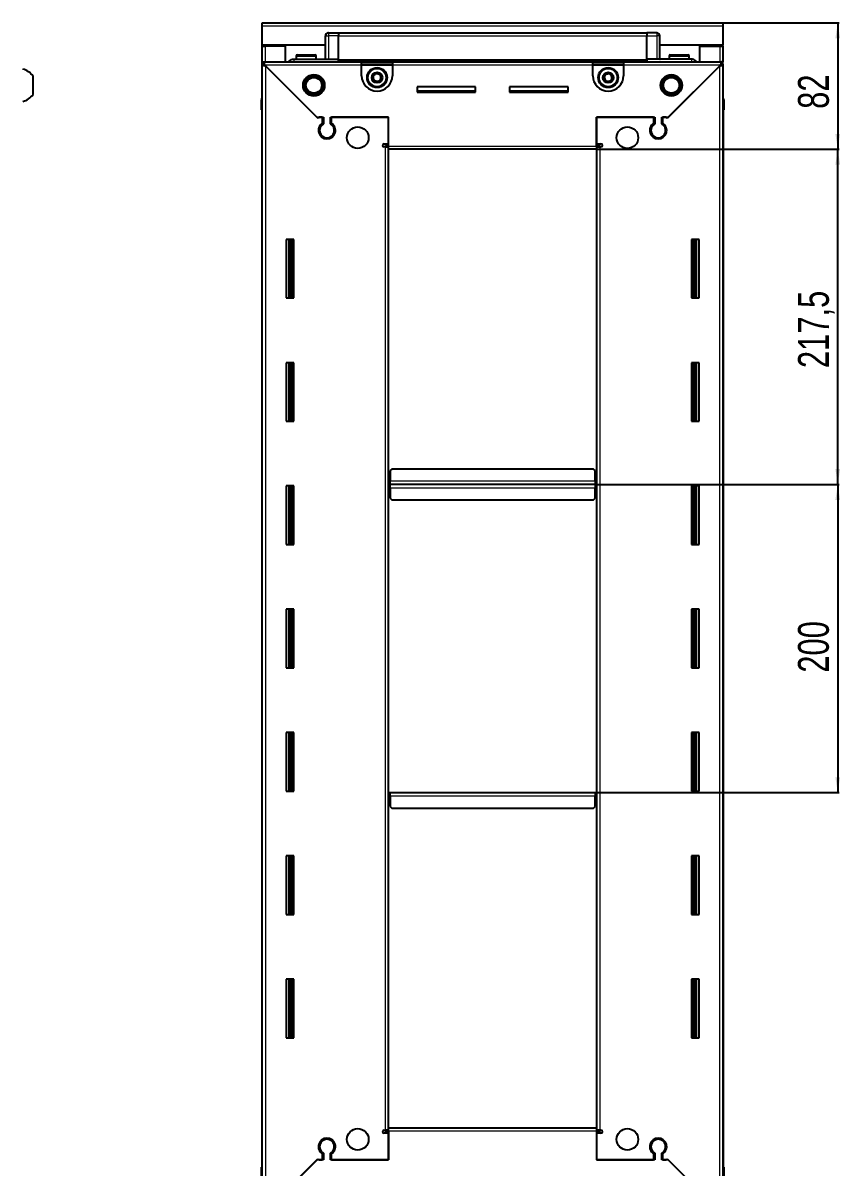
# Model space of a CAD drawing. Header units: millimetres. Extents: x 1014 to 2309, y -108 to 1254.
# Drawn here: x 1779 to 2309, y 351 to 1093 of the extents above; entities that cross this region are included whole.
import ezdxf

# ---------------------------------------------------------------- set-up
doc = ezdxf.new("R2010")
doc.units = ezdxf.units.MM
doc.layers.add('FORMAT', color=7, linetype='Continuous')
doc.styles.add('SLDTEXTSTYLE0', font='TXT', dxfattribs={"width": 0.75})
doc.dimstyles.new('SLDDIMSTYLE0', dxfattribs={"dimtxt": 20, "dimasz": 10, "dimexe": 0, "dimexo": 0.0625, "dimgap": 5, "dimtad": 2, "dimdec": 1, "dimrnd": 1e-09, "dimzin": 12, "dimdsep": 46, "dimtxsty": 'SLDTEXTSTYLE0', "dimsah": 1, "dimcen": 0.09, "dimadec": 0, "dimazin": 3, "dimtfac": 1, "dimtofl": 0, "dimtmove": 0, "dimatfit": 3, "dimfxl": 0, "dimfrac": 2, "dimtolj": 1, "dimtzin": 12, "dimarcsym": 0})

# ---------------------------------------------------------------- blocks, each defined once
blk = doc.blocks.new('_D_5')
at = {"layer": 'FORMAT'}
for p, q in [((2233.09, 1093.07), (2308.58, 1093.07)), ((2307.58, 1093.07), (2307.58, 1011.07)), ((2151.09, 1011.07), (2308.58, 1011.07))]:
    blk.add_line(p, q, dxfattribs=at)
for points in [[(2307.58, 1093.07), (2306.04, 1083.07), (2309.12, 1083.07)], [(2307.58, 1011.07), (2309.12, 1021.07), (2306.04, 1021.07)]]:
    blk.add_solid(points, dxfattribs=at)
at = {"layer": 'FORMAT', "insert": (2281.8, 1037.29), "char_height": 20, "attachment_point": 1, "rotation": 90, "style": 'SLDTEXTSTYLE0'}
blk.add_mtext('82', dxfattribs=at)
blk = doc.blocks.new('_D_6')
at = {"layer": 'FORMAT'}
for p, q in [((2151.09, 1011.07), (2308.58, 1011.07)), ((2307.58, 793.57), (2307.58, 1011.07)), ((2150.09, 793.57), (2308.58, 793.57))]:
    blk.add_line(p, q, dxfattribs=at)
for points in [[(2307.58, 1011.07), (2306.04, 1001.07), (2309.12, 1001.07)], [(2307.58, 793.57), (2309.12, 803.57), (2306.04, 803.57)]]:
    blk.add_solid(points, dxfattribs=at)
at = {"layer": 'FORMAT', "insert": (2281.8, 869.07), "char_height": 20, "attachment_point": 1, "rotation": 90, "style": 'SLDTEXTSTYLE0'}
blk.add_mtext('217,5', dxfattribs=at)
blk = doc.blocks.new('_D_7')
at = {"layer": 'FORMAT'}
for p, q in [((2150.09, 793.57), (2308.58, 793.57)), ((2307.58, 793.57), (2307.58, 593.57)), ((2150.09, 593.57), (2308.58, 593.57))]:
    blk.add_line(p, q, dxfattribs=at)
for points in [[(2307.58, 793.57), (2306.04, 783.57), (2309.12, 783.57)], [(2307.58, 593.57), (2309.12, 603.57), (2306.04, 603.57)]]:
    blk.add_solid(points, dxfattribs=at)
at = {"layer": 'FORMAT', "insert": (2281.8, 671.4), "char_height": 20, "attachment_point": 1, "rotation": 90, "style": 'SLDTEXTSTYLE0'}
blk.add_mtext('200', dxfattribs=at)

msp = doc.modelspace()

# ---------------------------------------------------------------- linework, layer by layer
at = {"color": 7, "linetype": 'Continuous', "lineweight": 25}
for p, q in [((1934.08, 1093.07), (2233.08, 1093.07)), ((1934.08, 1090.97), (1934.08, 1093.07)), ((2233.08, 1093.07), (2233.08, 1090.97)), ((1934.08, 1078.57), (1934.08, 1090.97)), ((1975.08, 1069.57), (1975.08, 1084.57)), ((1975.75, 1086.07), (1975.75, 1086.07)), ((1977.08, 1086.57), (1983.58, 1086.57)), ((1977.08, 1086.57), (1983.58, 1086.57)), ((1983.58, 1086.57), (1983.58, 1086.57)), ((1983.58, 1086.57), (1983.58, 1086.57)), ((1983.58, 1086.57), (1983.58, 1084.57)), ((2183.58, 1086.42), (1983.58, 1086.42)), ((1983.58, 1069.57), (1983.58, 1084.57)), ((2183.58, 1086.57), (2183.58, 1086.57)), ((2190.08, 1086.57), (2183.58, 1086.57)), ((2190.08, 1086.57), (2183.58, 1086.57)), ((2183.58, 1086.57), (2183.58, 1084.57)), ((2183.58, 1069.57), (2183.58, 1084.57)), ((2192.08, 1084.57), (2192.08, 1084.57)), ((2192.08, 1069.57), (2192.08, 1084.57)), ((2233.08, 1090.97), (2233.08, 1078.57)), ((1975.08, 1078.57), (1934.08, 1078.57)), ((1934.08, 1078.07), (1934.08, 1078.57)), ((1934.08, 1067.82), (1934.08, 1078.07)), ((1934.08, 1078.07), (1936.18, 1078.07)), ((1935.58, 1078.07), (1935.58, 1078.57)), ((1949.08, 1078.07), (1936.18, 1078.07)), ((1949.08, 1067.82), (1949.08, 1078.07)), ((2233.08, 1078.57), (2192.08, 1078.57)), ((2218.08, 1067.82), (2218.08, 1078.07)), ((2218.08, 1078.07), (2230.98, 1078.07)), ((2230.98, 1078.07), (2233.08, 1078.07)), ((2231.58, 1078.07), (2231.58, 1078.57)), ((2233.08, 1078.07), (2233.08, 1078.57)), ((2233.08, 1078.07), (2233.08, 1067.82)), ((1954.58, 1069.57), (1983.58, 1069.57)), ((1956.08, 1071.47), (1956.08, 1069.57)), ((1956.88, 1072.27), (1968.28, 1072.27)), ((1969.08, 1069.57), (1969.08, 1071.47)), ((1983.5, 1067.82), (1983.58, 1069.54)), ((1983.58, 1069.57), (1983.58, 1069.07)), ((2183.58, 1069.57), (2183.58, 1069.07)), ((2212.58, 1069.57), (2183.58, 1069.57)), ((2183.58, 1069.54), (2183.65, 1067.82)), ((2185.08, 1069.5), (2185.08, 1069.57)), ((2198.08, 1071.47), (2198.08, 1069.57)), ((2198.88, 1072.27), (2210.28, 1072.27)), ((2211.08, 1069.57), (2211.08, 1071.47)), ((1934.08, 1066.32), (1934.08, 1067.82)), ((1934.08, 1067.82), (1935.08, 1067.82)), ((1934.08, 1065.82), (1934.08, 1066.32)), ((1934.08, 1066.32), (1935.08, 1066.32)), ((1934.08, 321.32), (1934.08, 1065.82)), ((1935.58, 1065.82), (1934.08, 1065.82)), ((1935.08, 1067.82), (1998.58, 1067.82)), ((1935.08, 1066.32), (1935.08, 1067.82)), ((1935.68, 1065.72), (1969.58, 1031.82)), ((1970.28, 1031.12), (1936.18, 1065.22)), ((1983.58, 1068.42), (2183.58, 1068.42)), ((1998.58, 1065.72), (1998.58, 1067.82)), ((1998.58, 1067.82), (2018.58, 1067.82)), ((1998.58, 1066.32), (2018.58, 1066.32)), ((1998.58, 1058.82), (1998.58, 1065.72)), ((2018.58, 1067.82), (2018.58, 1065.72)), ((2018.58, 1067.82), (2148.58, 1067.82)), ((2018.58, 1065.72), (2018.58, 1058.82)), ((2148.58, 1065.72), (2148.58, 1067.82)), ((2148.58, 1067.82), (2168.58, 1067.82)), ((2148.58, 1066.32), (2168.58, 1066.32)), ((2148.58, 1058.82), (2148.58, 1065.72)), ((2168.58, 1067.82), (2232.08, 1067.82)), ((2168.58, 1067.82), (2168.58, 1065.72)), ((2168.58, 1065.72), (2168.58, 1058.82)), ((2230.98, 1065.22), (2196.88, 1031.12)), ((2197.58, 1031.82), (2231.48, 1065.72)), ((2231.58, 1065.82), (2233.08, 1065.82)), ((2232.08, 1066.32), (2232.08, 1067.82)), ((2232.08, 1067.82), (2233.08, 1067.82)), ((2232.08, 1066.32), (2233.08, 1066.32)), ((2233.08, 1066.32), (2233.08, 1067.82)), ((2233.08, 1066.32), (2233.08, 1065.82)), ((2233.08, 1065.82), (2233.08, 321.32)), ((1785.34, 1046.57), (1785.34, 1058.57)), ((2072.58, 1051.57), (2034.58, 1051.57)), ((2034.58, 1051.57), (2034.58, 1048.07)), ((2072.58, 1048.82), (2034.58, 1048.82)), ((2034.58, 1048.07), (2072.58, 1048.07)), ((2072.58, 1048.07), (2072.58, 1051.57)), ((2132.58, 1051.57), (2094.58, 1051.57)), ((2094.58, 1051.57), (2094.58, 1048.07)), ((2132.58, 1048.82), (2094.58, 1048.82)), ((2094.58, 1048.07), (2132.58, 1048.07)), ((2132.58, 1048.07), (2132.58, 1051.57)), ((1933.58, 1043.07), (1933.58, 1036.57)), ((1933.58, 1036.57), (1933.58, 1043.07)), ((2233.08, 1044.39), (2233.08, 1044.39)), ((2233.58, 1043.07), (2233.58, 1036.57)), ((2233.58, 1036.57), (2233.58, 1043.07)), ((1933.58, 1036.57), (1933.58, 1036.57)), ((1934.08, 1036.57), (1933.58, 1036.57)), ((1933.73, 1036.57), (1933.73, 350.57)), ((2233.08, 1036.57), (2233.58, 1036.57)), ((2233.43, 350.57), (2233.43, 1036.57)), ((2233.58, 1036.57), (2233.58, 1036.57)), ((2233.58, 1036.57), (2233.58, 1036.57)), ((1969.58, 1031.82), (1973.78, 1031.82)), ((1970.98, 1031.82), (1970.28, 1031.12)), ((1973.08, 1031.82), (1970.98, 1031.82)), ((1973.08, 1031.82), (1973.08, 1027.93)), ((1973.78, 1031.82), (1973.78, 1027.53)), ((1978.38, 1031.82), (2016.08, 1031.82)), ((1978.38, 1027.53), (1978.38, 1031.82)), ((1979.08, 1027.93), (1979.08, 1031.82)), ((2016.08, 1031.82), (1979.08, 1031.82)), ((2016.08, 1014.57), (2016.08, 1031.82)), ((2016.08, 1013.17), (2016.08, 1031.82)), ((2151.08, 1031.82), (2151.08, 1014.57)), ((2188.08, 1031.82), (2151.08, 1031.82)), ((2151.08, 1031.82), (2188.78, 1031.82)), ((2151.08, 1013.17), (2151.08, 1031.82)), ((2188.08, 1031.82), (2188.08, 1027.93)), ((2188.78, 1031.82), (2188.78, 1027.53)), ((2193.38, 1031.82), (2197.58, 1031.82)), ((2193.38, 1027.53), (2193.38, 1031.82)), ((2196.18, 1031.82), (2194.08, 1031.82)), ((2194.08, 1027.93), (2194.08, 1031.82)), ((2196.88, 1031.12), (2196.18, 1031.82)), ((1974.08, 1018.96), (1974.08, 1018.2)), ((2193.08, 1018.96), (2193.08, 1018.2)), ((2013.23, 1014.57), (2016.08, 1014.57)), ((2013.98, 1012.57), (2013.23, 1012.57)), ((2013.98, 1012.57), (2016.08, 1012.57)), ((2016.08, 1013.57), (2014.08, 1013.57)), ((2014.08, 1013.57), (2014.08, 1012.57)), ((2016.08, 1011.07), (2016.08, 1013.17)), ((2016.08, 376.07), (2016.08, 1011.07)), ((2151.08, 1011.07), (2016.08, 1011.07)), ((2151.08, 1014.57), (2153.93, 1014.57)), ((2153.08, 1013.57), (2151.08, 1013.57)), ((2151.08, 1013.17), (2151.08, 1011.07)), ((2151.08, 1012.57), (2153.18, 1012.57)), ((2151.08, 1011.07), (2151.08, 376.07)), ((2153.08, 1012.57), (2153.08, 1013.57)), ((2153.93, 1012.57), (2153.18, 1012.57)), ((1954.58, 952.57), (1949.58, 952.57)), ((1949.58, 952.57), (1949.58, 914.57)), ((1951.73, 914.57), (1951.73, 952.57)), ((1953.52, 914.57), (1953.52, 952.57)), ((1953.55, 914.57), (1953.55, 952.57)), ((1954.58, 914.57), (1954.58, 952.57)), ((2212.58, 952.57), (2212.58, 914.57)), ((2217.58, 952.57), (2212.58, 952.57)), ((2213.6, 952.57), (2213.6, 914.57)), ((2213.64, 952.57), (2213.64, 914.57)), ((2215.43, 952.57), (2215.43, 914.57)), ((2217.58, 914.57), (2217.58, 952.57)), ((1949.58, 914.57), (1954.58, 914.57)), ((2212.58, 914.57), (2217.58, 914.57)), ((1954.58, 872.57), (1949.58, 872.57)), ((1949.58, 872.57), (1949.58, 834.57)), ((1951.73, 834.57), (1951.73, 872.57)), ((1953.52, 834.57), (1953.52, 872.57)), ((1953.55, 834.57), (1953.55, 872.57)), ((1954.58, 834.57), (1954.58, 872.57)), ((2212.58, 872.57), (2212.58, 834.57)), ((2217.58, 872.57), (2212.58, 872.57)), ((2213.6, 872.57), (2213.6, 834.57)), ((2213.64, 872.57), (2213.64, 834.57)), ((2215.43, 872.57), (2215.43, 834.57)), ((2217.58, 834.57), (2217.58, 872.57)), ((1949.58, 834.57), (1954.58, 834.57)), ((2212.58, 834.57), (2217.58, 834.57)), ((2018.08, 803.57), (2017.08, 802.57)), ((2017.08, 802.57), (2017.08, 795.67)), ((2149.08, 803.57), (2018.08, 803.57)), ((2150.08, 802.57), (2149.08, 803.57)), ((2150.08, 795.67), (2150.08, 802.57)), ((2017.08, 796.42), (2016.83, 796.42)), ((2016.83, 796.42), (2016.83, 793.57)), ((2017.08, 793.57), (2017.08, 795.67)), ((2150.33, 796.42), (2150.08, 796.42)), ((2150.08, 795.67), (2150.08, 793.57)), ((2150.33, 793.57), (2150.33, 796.42)), ((1954.58, 792.57), (1949.58, 792.57)), ((1949.58, 792.57), (1949.58, 754.57)), ((1951.73, 754.57), (1951.73, 792.57)), ((1953.52, 754.57), (1953.52, 792.57)), ((1953.55, 754.57), (1953.55, 792.57)), ((1954.58, 754.57), (1954.58, 792.57)), ((2016.83, 793.57), (2016.08, 793.57)), ((2016.83, 793.57), (2016.83, 790.72)), ((2016.83, 790.72), (2017.08, 790.72)), ((2017.08, 791.47), (2017.08, 793.57)), ((2150.08, 793.57), (2017.08, 793.57)), ((2017.08, 791.47), (2017.08, 784.57)), ((2150.08, 793.57), (2150.08, 791.47)), ((2150.08, 784.57), (2150.08, 791.47)), ((2150.08, 790.72), (2150.33, 790.72)), ((2150.33, 790.72), (2150.33, 793.57)), ((2151.08, 793.57), (2150.33, 793.57)), ((2212.58, 792.57), (2212.58, 754.57)), ((2217.58, 792.57), (2212.58, 792.57)), ((2213.6, 792.57), (2213.6, 754.57)), ((2213.64, 792.57), (2213.64, 754.57)), ((2215.43, 792.57), (2215.43, 754.57)), ((2217.58, 754.57), (2217.58, 792.57)), ((2017.08, 784.57), (2018.08, 783.57)), ((2018.08, 783.57), (2149.08, 783.57)), ((2149.08, 783.57), (2150.08, 784.57)), ((1949.58, 754.57), (1954.58, 754.57)), ((2212.58, 754.57), (2217.58, 754.57)), ((1954.58, 712.57), (1949.58, 712.57)), ((1949.58, 712.57), (1949.58, 674.57)), ((1951.73, 674.57), (1951.73, 712.57)), ((1953.52, 674.57), (1953.52, 712.57)), ((1953.55, 674.57), (1953.55, 712.57)), ((1954.58, 674.57), (1954.58, 712.57)), ((2212.58, 712.57), (2212.58, 674.57)), ((2217.58, 712.57), (2212.58, 712.57)), ((2213.6, 712.57), (2213.6, 674.57)), ((2213.64, 712.57), (2213.64, 674.57)), ((2215.43, 712.57), (2215.43, 674.57)), ((2217.58, 674.57), (2217.58, 712.57)), ((1949.58, 674.57), (1954.58, 674.57)), ((2212.58, 674.57), (2217.58, 674.57)), ((1954.58, 632.57), (1949.58, 632.57)), ((1949.58, 632.57), (1949.58, 594.57)), ((1951.73, 594.57), (1951.73, 632.57)), ((1953.52, 594.57), (1953.52, 632.57)), ((1953.55, 594.57), (1953.55, 632.57)), ((1954.58, 594.57), (1954.58, 632.57)), ((2212.58, 632.57), (2212.58, 594.57)), ((2217.58, 632.57), (2212.58, 632.57)), ((2213.6, 632.57), (2213.6, 594.57)), ((2213.64, 632.57), (2213.64, 594.57)), ((2215.43, 632.57), (2215.43, 594.57)), ((2217.58, 594.57), (2217.58, 632.57)), ((1949.58, 594.57), (1954.58, 594.57)), ((2212.58, 594.57), (2217.58, 594.57)), ((2016.08, 593.57), (2016.83, 593.57)), ((2016.83, 593.57), (2016.83, 590.72)), ((2016.83, 590.72), (2017.08, 590.72)), ((2017.08, 591.47), (2017.08, 593.57)), ((2017.08, 593.57), (2150.08, 593.57)), ((2017.08, 591.47), (2017.08, 584.57)), ((2150.08, 593.57), (2150.08, 591.47)), ((2150.08, 584.57), (2150.08, 591.47)), ((2150.08, 590.72), (2150.33, 590.72)), ((2150.33, 590.72), (2150.33, 593.57)), ((2150.33, 593.57), (2151.08, 593.57)), ((2017.08, 584.57), (2018.08, 583.57)), ((2018.08, 583.57), (2149.08, 583.57)), ((2149.08, 583.57), (2150.08, 584.57)), ((1954.58, 552.57), (1949.58, 552.57)), ((1949.58, 552.57), (1949.58, 514.57)), ((1951.73, 514.57), (1951.73, 552.57)), ((1953.52, 514.57), (1953.52, 552.57)), ((1953.55, 514.57), (1953.55, 552.57)), ((1954.58, 514.57), (1954.58, 552.57)), ((2212.58, 552.57), (2212.58, 514.57)), ((2217.58, 552.57), (2212.58, 552.57)), ((2213.6, 552.57), (2213.6, 514.57)), ((2213.64, 552.57), (2213.64, 514.57)), ((2215.43, 552.57), (2215.43, 514.57)), ((2217.58, 514.57), (2217.58, 552.57)), ((1949.58, 514.57), (1954.58, 514.57)), ((2212.58, 514.57), (2217.58, 514.57)), ((1954.58, 472.57), (1949.58, 472.57)), ((1949.58, 472.57), (1949.58, 434.57)), ((1951.73, 434.57), (1951.73, 472.57)), ((1953.52, 434.57), (1953.52, 472.57)), ((1953.55, 434.57), (1953.55, 472.57)), ((1954.58, 434.57), (1954.58, 472.57)), ((2212.58, 472.57), (2212.58, 434.57)), ((2217.58, 472.57), (2212.58, 472.57)), ((2213.6, 472.57), (2213.6, 434.57)), ((2213.64, 472.57), (2213.64, 434.57)), ((2215.43, 472.57), (2215.43, 434.57)), ((2217.58, 434.57), (2217.58, 472.57)), ((1949.58, 434.57), (1954.58, 434.57)), ((2212.58, 434.57), (2217.58, 434.57)), ((2013.23, 374.57), (2013.98, 374.57)), ((2016.08, 372.57), (2013.23, 372.57)), ((2016.08, 374.57), (2013.98, 374.57)), ((2014.08, 374.57), (2014.08, 373.57)), ((2014.08, 373.57), (2016.08, 373.57)), ((2016.08, 376.07), (2151.08, 376.07)), ((2016.08, 373.97), (2016.08, 376.07)), ((2016.08, 373.97), (2016.08, 355.32)), ((2016.08, 355.32), (2016.08, 372.57)), ((2151.08, 376.07), (2151.08, 373.97)), ((2153.18, 374.57), (2151.08, 374.57)), ((2151.08, 373.97), (2151.08, 355.32)), ((2151.08, 373.57), (2153.08, 373.57)), ((2151.08, 372.57), (2151.08, 355.32)), ((2153.93, 372.57), (2151.08, 372.57)), ((2153.08, 373.57), (2153.08, 374.57)), ((2153.18, 374.57), (2153.93, 374.57)), ((1974.08, 368.94), (1974.08, 368.18)), ((2193.08, 368.94), (2193.08, 368.18)), ((1973.08, 359.21), (1973.08, 355.32)), ((1973.78, 359.61), (1973.78, 355.32)), ((1978.38, 355.32), (1978.38, 359.61)), ((1979.08, 355.32), (1979.08, 359.21)), ((2188.08, 359.21), (2188.08, 355.32)), ((2188.78, 359.61), (2188.78, 355.32)), ((2193.38, 355.32), (2193.38, 359.61)), ((2194.08, 355.32), (2194.08, 359.21)), ((1933.58, 350.57), (1933.58, 350.57)), ((1933.58, 344.07), (1933.58, 350.57)), ((1933.58, 350.57), (1933.58, 350.57)), ((1933.58, 350.57), (1933.58, 344.07)), ((1934.08, 350.57), (1933.58, 350.57)), ((1969.58, 355.32), (1935.68, 321.42)), ((1936.18, 321.92), (1970.28, 356.02)), ((1973.78, 355.32), (1969.58, 355.32)), ((1970.28, 356.02), (1970.98, 355.32)), ((1970.98, 355.32), (1973.08, 355.32)), ((2016.08, 355.32), (1978.38, 355.32)), ((1979.08, 355.32), (2016.08, 355.32)), ((2151.08, 355.32), (2188.08, 355.32)), ((2188.78, 355.32), (2151.08, 355.32)), ((2197.58, 355.32), (2193.38, 355.32)), ((2194.08, 355.32), (2196.18, 355.32)), ((2196.18, 355.32), (2196.88, 356.02)), ((2196.88, 356.02), (2230.98, 321.92)), ((2231.48, 321.42), (2197.58, 355.32)), ((2233.08, 350.57), (2233.58, 350.57)), ((2233.58, 350.57), (2233.58, 350.57)), ((2233.58, 344.07), (2233.58, 350.57)), ((2233.58, 350.57), (2233.58, 344.07))]:
    msp.add_line(p, q, dxfattribs=at)
at = {"color": 8, "linetype": 'Continuous', "lineweight": 18}
for p, q in [((2233.08, 1090.97), (1934.08, 1090.97)), ((1975.08, 1084.57), (1977.08, 1084.57)), ((1977.08, 1086.57), (1977.08, 1084.57)), ((1977.08, 1084.57), (1977.08, 1069.57)), ((1983.58, 1084.57), (1977.08, 1084.57)), ((2183.58, 1084.42), (1983.58, 1084.42)), ((2183.58, 1084.57), (2190.08, 1084.57)), ((2190.08, 1086.57), (2190.08, 1084.57)), ((2192.08, 1084.57), (2190.08, 1084.57)), ((2190.08, 1084.57), (2190.08, 1069.57)), ((1936.18, 1078.07), (1936.18, 1078.57)), ((1936.18, 1067.82), (1936.18, 1078.07)), ((2230.98, 1078.57), (2230.98, 1078.07)), ((2230.98, 1078.07), (2230.98, 1067.82)), ((1956.08, 1071.47), (1969.08, 1071.47)), ((2198.08, 1071.47), (2211.08, 1071.47)), ((1998.58, 1065.72), (1935.68, 1065.72)), ((1936.18, 1065.22), (1936.18, 321.92)), ((2183.58, 1069.07), (1983.58, 1069.07)), ((2183.58, 1067.84), (1983.58, 1067.84)), ((1998.58, 1065.72), (2018.58, 1065.72)), ((2148.58, 1065.72), (2018.58, 1065.72)), ((2148.58, 1065.72), (2168.58, 1065.72)), ((2231.48, 1065.72), (2168.58, 1065.72)), ((2230.98, 321.92), (2230.98, 1065.22)), ((1934.08, 1043.07), (1933.58, 1043.07)), ((2233.08, 1043.07), (2233.58, 1043.07)), ((2013.98, 374.57), (2013.98, 1012.57)), ((2016.08, 1013.17), (2151.08, 1013.17)), ((2153.18, 1012.57), (2153.18, 374.57)), ((1951.08, 952.57), (1951.08, 914.57)), ((1952.31, 952.57), (1952.31, 914.57)), ((2214.84, 914.57), (2214.84, 952.57)), ((2216.08, 914.57), (2216.08, 952.57)), ((1951.08, 872.57), (1951.08, 834.57)), ((1952.31, 872.57), (1952.31, 834.57)), ((2214.84, 834.57), (2214.84, 872.57)), ((2216.08, 834.57), (2216.08, 872.57)), ((2150.08, 795.67), (2017.08, 795.67)), ((1951.08, 792.57), (1951.08, 754.57)), ((1952.31, 792.57), (1952.31, 754.57)), ((2017.08, 791.47), (2150.08, 791.47)), ((2214.84, 754.57), (2214.84, 792.57)), ((2216.08, 754.57), (2216.08, 792.57)), ((1951.08, 712.57), (1951.08, 674.57)), ((1952.31, 712.57), (1952.31, 674.57)), ((2214.84, 674.57), (2214.84, 712.57)), ((2216.08, 674.57), (2216.08, 712.57)), ((1951.08, 632.57), (1951.08, 594.57)), ((1952.31, 632.57), (1952.31, 594.57)), ((2214.84, 594.57), (2214.84, 632.57)), ((2216.08, 594.57), (2216.08, 632.57)), ((2017.08, 591.47), (2150.08, 591.47)), ((1951.08, 552.57), (1951.08, 514.57)), ((1952.31, 552.57), (1952.31, 514.57)), ((2214.84, 514.57), (2214.84, 552.57)), ((2216.08, 514.57), (2216.08, 552.57)), ((1951.08, 472.57), (1951.08, 434.57)), ((1952.31, 472.57), (1952.31, 434.57)), ((2214.84, 434.57), (2214.84, 472.57)), ((2216.08, 434.57), (2216.08, 472.57)), ((2151.08, 373.97), (2016.08, 373.97))]:
    msp.add_line(p, q, dxfattribs=at)
at = {"color": 7, "linetype": 'Continuous', "lineweight": 25}
for centre, radius in [((2008.58, 1057.57), 6.5), ((2158.58, 1057.57), 6.5), ((1967.58, 1052.57), 7), ((1967.58, 1052.57), 6.03), ((1967.58, 1052.57), 5.1), ((2008.58, 1057.57), 3.46), ((2158.58, 1057.57), 3.46), ((2199.58, 1052.57), 7), ((2199.58, 1052.57), 6.03), ((2199.58, 1052.57), 5.1), ((1996.08, 1018.57), 7), ((2171.08, 1018.57), 7), ((1996.08, 368.57), 7), ((2171.08, 368.57), 7)]:
    msp.add_circle(centre, radius, dxfattribs=at)
at = {"color": 8, "linetype": 'Continuous', "lineweight": 18}
for centre in [(2008.58, 1057.57), (2158.58, 1057.57)]:
    msp.add_circle(centre, 5.7, dxfattribs=at)
at = {"color": 7, "linetype": 'Continuous', "lineweight": 25}
for centre, radius, start, end in [((1977.08, 1084.57), 2, 90, 180), ((1977.08, 1084.57), 2, 131.40962, 177.93755), ((1977.08, 1084.57), 2, 123.94202, 131.40962), ((1977.08, 1084.57), 2, 90, 108.58003), ((2190.08, 1084.57), 2, 0, 90), ((2190.08, 1084.57), 2, 0, 90), ((1956.88, 1071.47), 0.8, 90, 180), ((1968.28, 1071.47), 0.8, 0, 90), ((1974.88, 1069.77), 0.2, 270, 0), ((2192.28, 1069.77), 0.2, 180, 270), ((2198.88, 1071.47), 0.8, 90, 180), ((2210.28, 1071.47), 0.8, 0, 90), ((1775.72, 1051.55), 11.91, 36.1266, 75.29965), ((2008.58, 1058.82), 10, 180, 270), ((2008.58, 1057.57), 2.5, 134.01559, 194.01559), ((2008.58, 1057.57), 2.5, 194.01559, 254.01559), ((2008.58, 1057.57), 2.5, 74.01559, 134.01559), ((2008.58, 1057.57), 2.5, 254.01559, 314.01559), ((2008.58, 1058.82), 10, 270, 0), ((2008.58, 1057.57), 2.5, 14.01559, 74.01559), ((2008.58, 1057.57), 2.5, 314.01559, 14.01559), ((2158.58, 1058.82), 10, 180, 270), ((2158.58, 1057.57), 2.5, 160.11158, 220.11158), ((2158.58, 1057.57), 2.5, 100.11158, 160.11158), ((2158.58, 1057.57), 2.5, 220.11158, 280.11158), ((2158.58, 1057.57), 2.5, 40.11158, 100.11158), ((2158.58, 1058.82), 10, 270, 0), ((2158.58, 1057.57), 2.5, 280.11158, 340.11158), ((2158.58, 1057.57), 2.5, 340.11158, 40.11158), ((1775.72, 1053.6), 11.91, 284.70035, 323.8734), ((1935.58, 1043.07), 2, 138.57492, 180), ((1935.58, 1043.07), 2, 138.59038, 180), ((2231.58, 1043.07), 2, 0, 41.40962), ((1976.08, 1023.32), 5.5, 123.05573, 56.94427), ((1976.08, 1023.32), 4.8, 118.63099, 61.36901), ((2191.08, 1023.32), 5.5, 123.05573, 56.94427), ((2191.08, 1023.32), 4.8, 118.63099, 61.36901), ((2013.23, 1013.57), 1, 90, 270), ((2153.93, 1013.57), 1, 270, 90), ((2013.23, 373.57), 1, 90, 270), ((2153.93, 373.57), 1, 270, 90), ((1976.08, 363.82), 5.5, 303.05573, 236.94427), ((1976.08, 363.82), 4.8, 298.63099, 241.36901), ((2191.08, 363.82), 5.5, 303.05573, 236.94427), ((2191.08, 363.82), 4.8, 298.63099, 241.36901)]:
    msp.add_arc(centre, radius, start, end, dxfattribs=at)
for points, knots in [([(1951.36, 1067.82), (1951.48, 1068.02), (1951.87, 1068.67), (1953.02, 1069.38), (1954.06, 1069.51), (1954.58, 1069.57)], [0, 0, 0, 0, 0.18225, 0.591125, 1, 1, 1, 1]), ([(1983.58, 1069.57), (1983.58, 1069.53), (1983.58, 1069.46), (1983.58, 1068.84), (1983.58, 1068.26), (1983.58, 1067.86), (1983.58, 1067.82)], [0, 0, 0, 0, 0.32291, 0.645819, 0.968729, 1, 1, 1, 1]), ([(2183.58, 1069.57), (2183.58, 1069.53), (2183.58, 1069.46), (2183.58, 1068.84), (2183.58, 1068.28), (2183.58, 1067.91), (2183.58, 1067.9)], [0, 0, 0, 0, 0.330266, 0.660532, 0.990799, 1, 1, 1, 1]), ([(2215.79, 1067.82), (2215.67, 1068.02), (2215.29, 1068.67), (2214.13, 1069.38), (2213.1, 1069.51), (2212.58, 1069.57)], [0, 0, 0, 0, 0.1822499, 0.5911249, 1, 1, 1, 1]), ([(1934.08, 1065.82), (1934.1, 1065.78), (1934.16, 1065.69), (1934.55, 1065.55), (1935.11, 1065.42), (1935.69, 1065.31), (1936.05, 1065.24), (1936.18, 1065.22)], [0, 0, 0, 0, 0.230255, 0.448522, 0.666786, 0.88505, 1, 1, 1, 1]), ([(1935.68, 1065.72), (1935.63, 1065.97), (1935.54, 1066.47), (1935.41, 1067.11), (1935.28, 1067.57), (1935.17, 1067.79), (1935.1, 1067.81), (1935.08, 1067.82)], [0, 0, 0, 0, 0.230255, 0.448522, 0.666786, 0.88505, 1, 1, 1, 1]), ([(2230.98, 1065.22), (2231.23, 1065.27), (2231.72, 1065.36), (2232.37, 1065.49), (2232.83, 1065.62), (2233.05, 1065.73), (2233.07, 1065.8), (2233.08, 1065.82)], [0, 0, 0, 0, 0.2302553, 0.4485219, 0.6667858, 0.8850496, 1, 1, 1, 1]), ([(2232.08, 1067.82), (2232.03, 1067.79), (2231.94, 1067.74), (2231.81, 1067.35), (2231.68, 1066.79), (2231.57, 1066.21), (2231.5, 1065.85), (2231.48, 1065.72)], [0, 0, 0, 0, 0.2302553, 0.4485219, 0.6667858, 0.8850496, 1, 1, 1, 1]), ([(2005.8, 1058.37), (2006.17, 1058.72), (2006.87, 1059.39), (2007.56, 1060.06), (2007.88, 1060.37)], [0, 0, 0, 0, 0.534686, 1, 1, 1, 1]), ([(2006.5, 1055.57), (2006.42, 1055.9), (2006.22, 1056.7), (2005.98, 1057.66), (2005.83, 1058.24), (2005.8, 1058.37)], [0, 0, 0, 0, 0.362901, 0.866875, 1, 1, 1, 1]), ([(2009.28, 1054.77), (2008.78, 1054.91), (2007.85, 1055.18), (2006.93, 1055.44), (2006.5, 1055.57)], [0, 0, 0, 0, 0.534686, 1, 1, 1, 1]), ([(2007.88, 1060.37), (2008.37, 1060.23), (2009.3, 1059.96), (2010.22, 1059.7), (2010.65, 1059.58)], [0, 0, 0, 0, 0.5346859, 1, 1, 1, 1]), ([(2011.35, 1056.78), (2010.98, 1056.42), (2010.29, 1055.75), (2009.6, 1055.08), (2009.28, 1054.77)], [0, 0, 0, 0, 0.534686, 1, 1, 1, 1]), ([(2010.65, 1059.58), (2010.68, 1059.46), (2010.83, 1058.87), (2011.07, 1057.91), (2011.27, 1057.11), (2011.35, 1056.78)], [0, 0, 0, 0, 0.133125, 0.637099, 1, 1, 1, 1]), ([(2155.74, 1057.06), (2155.78, 1057.18), (2155.98, 1057.74), (2156.32, 1058.68), (2156.6, 1059.45), (2156.72, 1059.78)], [0, 0, 0, 0, 0.133125, 0.637099, 1, 1, 1, 1]), ([(2157.6, 1054.86), (2157.26, 1055.25), (2156.64, 1055.99), (2156.02, 1056.72), (2155.74, 1057.06)], [0, 0, 0, 0, 0.5346859, 1, 1, 1, 1]), ([(2156.72, 1059.78), (2157.23, 1059.87), (2158.17, 1060.04), (2159.12, 1060.21), (2159.56, 1060.29)], [0, 0, 0, 0, 0.534686, 1, 1, 1, 1]), ([(2160.44, 1055.36), (2159.93, 1055.27), (2158.98, 1055.1), (2158.03, 1054.93), (2157.6, 1054.86)], [0, 0, 0, 0, 0.5346859, 1, 1, 1, 1]), ([(2159.56, 1060.29), (2159.89, 1059.89), (2160.51, 1059.15), (2161.13, 1058.42), (2161.42, 1058.08)], [0, 0, 0, 0, 0.534686, 1, 1, 1, 1]), ([(2161.42, 1058.08), (2161.3, 1057.75), (2161.02, 1056.98), (2160.68, 1056.04), (2160.48, 1055.48), (2160.44, 1055.36)], [0, 0, 0, 0, 0.362901, 0.866875, 1, 1, 1, 1])]:
    msp.add_open_spline(points, degree=3, knots=knots, dxfattribs=at)
at = {"color": 8, "linetype": 'Continuous', "lineweight": 18}
for points in [[(1954.58, 1069.57), (1954.58, 1069.52), (1954.58, 1069.45), (1954.58, 1069.02), (1954.58, 1068.56), (1954.58, 1068.15), (1954.58, 1067.88), (1954.58, 1067.82)], [(2212.58, 1069.57), (2212.58, 1069.52), (2212.58, 1069.45), (2212.58, 1069.02), (2212.58, 1068.56), (2212.58, 1068.15), (2212.58, 1067.88), (2212.58, 1067.82)]]:
    msp.add_open_spline(points, degree=3, knots=[0, 0, 0, 0, 0.359753, 0.553414, 0.751185, 0.948956, 1, 1, 1, 1], dxfattribs=at)
at = {"color": 7, "linetype": 'Continuous', "lineweight": 25}
for points in [[(1935.68, 1065.72), (1935.63, 1065.8), (1935.53, 1065.96), (1935.38, 1066.16), (1935.23, 1066.29), (1935.13, 1066.31), (1935.08, 1066.32)], [(1935.58, 1065.82), (1935.59, 1065.77), (1935.6, 1065.67), (1935.74, 1065.52), (1935.94, 1065.37), (1936.1, 1065.27), (1936.18, 1065.22)], [(2230.98, 1065.22), (2231.06, 1065.27), (2231.21, 1065.37), (2231.41, 1065.52), (2231.55, 1065.67), (2231.57, 1065.77), (2231.58, 1065.82)], [(2232.08, 1066.32), (2232.03, 1066.31), (2231.93, 1066.29), (2231.78, 1066.16), (2231.63, 1065.96), (2231.53, 1065.8), (2231.48, 1065.72)]]:
    msp.add_open_spline(points, degree=3, dxfattribs=at)

# ---------------------------------------------------------------- dimensions: what is measured, and where the dimension line sits
at = {"layer": 'FORMAT'}
for base, p1, p2, picture, middle in [((2307.58, 1011.07), (2233.08, 1093.07), (2151.08, 1011.07), '_D_5', (2307.58, 1052.07)), ((2307.58, 1011.07), (2150.08, 793.57), (2151.08, 1011.07), '_D_6', (2307.58, 902.32)), ((2307.58, 593.57), (2150.08, 793.57), (2150.08, 593.57), '_D_7', (2307.58, 693.57))]:
    dim = msp.add_linear_dim(base=base, p1=p1, p2=p2, angle=90, dimstyle='SLDDIMSTYLE0', dxfattribs=at)
    dim.commit()
    dim.dimension.update_dxf_attribs({"geometry": picture, "text_midpoint": middle, "dimtype": 160})

doc.saveas('drawing.dxf')
